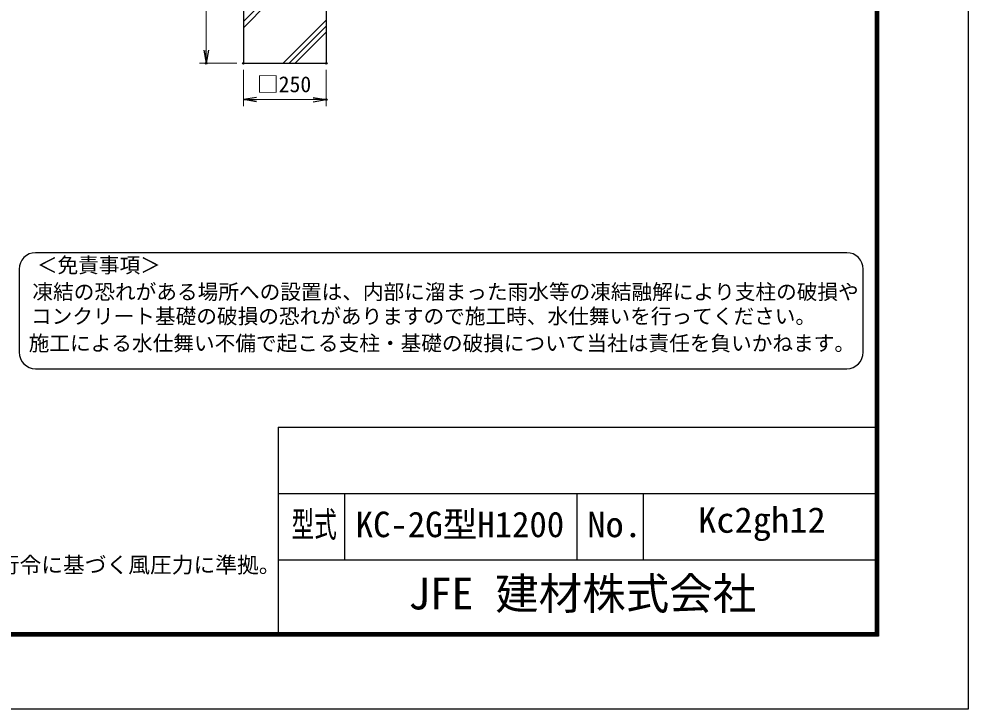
# Model space of a CAD drawing. Units: millimetres, scale not verified. Extents: x -4200 to 4200, y -2970 to 2970.
# Drawn here: x 1338 to 4200, y -2970 to -889 of the extents above; entities that cross this region are included whole.
import ezdxf
from ezdxf.enums import TextEntityAlignment as Align

# ---------------------------------------------------------------- set-up
doc = ezdxf.new("R2010")
doc.units = ezdxf.units.MM
doc.header["$LTSCALE"] = 10
doc.header["$PDMODE"] = 32
doc.header["$PDSIZE"] = 5
for name, color, linetype, lineweight in [('0-0_D-TTL-TXT', 7, 'Continuous', 25), ('0-1_D-TTL', 7, 'Continuous', 25), ('0-2_D-STR-DIM', 7, 'Continuous', 13), ('0-3_0', 7, 'Continuous', 25), ('0-7_D-STR4', 7, 'Continuous', 25), ('0-A_D-DCR-HCH', 7, 'Continuous', 13)]:
    doc.layers.add(name, color=color, linetype=linetype, lineweight=lineweight)
doc.layers.add('0-4_DEFPOINTS', color=7, linetype='Continuous')
doc.styles.add('ＭＳ ゴシック', font='')
doc.styles.get('ＭＳ ゴシック').set_extended_font_data('MS Gothic')

# ---------------------------------------------------------------- blocks, each defined once
blk = doc.blocks.new('_Open')
at = {"layer": '0-3_0'}
blk.add_line((-10, 1.667), (0, 0), dxfattribs=at)
blk.add_lwpolyline([(-10, -1.667), (0, 0), (-10, 0)], dxfattribs=at)

msp = doc.modelspace()

# ---------------------------------------------------------------- linework, layer by layer
at = {"layer": '0-0_D-TTL-TXT', "color": 2}
for p, q in [((3834.12, -1593.74), (1388.57, -1593.74)), ((1338.57, -1643.74), (1338.57, -1893.74)), ((3884.12, -1893.74), (3884.12, -1643.74)), ((1388.57, -1943.74), (3834.12, -1943.74))]:
    msp.add_line(p, q, dxfattribs=at)
for centre, start, end in [((1388.57, -1643.74), 90, 180), ((3834.12, -1643.74), 0, 90), ((1388.57, -1893.74), 180, 270), ((3834.12, -1893.74), 270, 0)]:
    msp.add_arc(centre, 50, start, end, dxfattribs=at)
at = {"layer": '0-1_D-TTL'}
for p, q in [((2120, -2120), (2120, -2740)), ((2120, -2120), (3920, -2120)), ((2120, -2320), (3920, -2320)), ((2320, -2320), (2320, -2520)), ((3020, -2320), (3020, -2520)), ((3220, -2320), (3220, -2520)), ((2120, -2520), (3920, -2520))]:
    msp.add_line(p, q, dxfattribs=at)
at = {"layer": '0-1_D-TTL', "color": 2}
msp.add_lwpolyline([(-4200, 2970), (4200, 2970), (4200, -2970), (-4200, -2970)], close=True, dxfattribs=at)
at = {"layer": '0-1_D-TTL'}
for points in [[(-3930, 2750), (3930, 2750), (3930, -2750), (-3930, -2750)], [(-3927.5, 2747.5), (3927.5, 2747.5), (3927.5, -2747.5), (-3927.5, -2747.5)], [(-3925, 2745), (3925, 2745), (3925, -2745), (-3925, -2745)], [(-3922.5, 2742.5), (3922.5, 2742.5), (3922.5, -2742.5), (-3922.5, -2742.5)], [(-3920, 2740), (3920, 2740), (3920, -2740), (-3920, -2740)]]:
    msp.add_lwpolyline(points, close=True, dxfattribs=at)
at = {"layer": '0-2_D-STR-DIM'}
for p, q in [((1902.7, -562.58), (1902.7, -982.58)), ((1995.01, -1022.58), (1882.7, -1022.58)), ((2015.01, -1042.58), (2015.01, -1151.97)), ((2265.01, -1042.58), (2265.01, -1151.97)), ((2055.01, -1131.97), (2225.01, -1131.97))]:
    msp.add_line(p, q, dxfattribs=at)
at = {"layer": '0-4_DEFPOINTS'}
for p in [(1902.7, -1022.58), (2015.01, -1022.58), (2015.01, -1022.58), (2265.01, -1022.58), (2265.01, -1131.97)]:
    msp.add_point(p, dxfattribs=at)
at = {"layer": '0-7_D-STR4'}
for p, q in [((2015.01, -522.58), (2015.01, -1022.58)), ((2265.01, -522.58), (2265.01, -1022.58)), ((2015.01, -1022.58), (2265.01, -1022.58))]:
    msp.add_line(p, q, dxfattribs=at)
at = {"layer": '0-A_D-DCR-HCH'}
for p, q in [((2015.01, -896.68), (2090.01, -821.68)), ((2015.01, -915.07), (2090.01, -840.06)), ((2134.57, -1022.58), (2265.01, -892.14)), ((2152.96, -1022.58), (2265.01, -910.53)), ((2171.34, -1022.58), (2265.01, -928.91))]:
    msp.add_line(p, q, dxfattribs=at)

# ---------------------------------------------------------------- block references
at = {"layer": '0-2_D-STR-DIM', "xscale": 4, "yscale": 4}
for p, rotation in [((1902.7, -1022.58), 270), ((2015.01, -1131.97), 180)]:
    msp.add_blockref('_Open', p, dxfattribs=dict(at, rotation=rotation))
msp.add_blockref('_Open', (2265.01, -1131.97), dxfattribs=at)

# ---------------------------------------------------------------- texts
at = {"layer": '0-0_D-TTL-TXT', "style": 'ＭＳ ゴシック'}
for s, height, p in [('＜免責事項＞ \u3000\u3000', 45.67, (1392.28, -1667.92)), ('凍結の恐れがある場所への設置は、内部に溜まった雨水等の凍結融解により支柱の破損や', 45.67, (1378.75, -1748.41)), ('コンクリート基礎の破損の恐れがありますので施工時、水仕舞いを行ってください。', 45.67, (1374.64, -1821.84)), ('施工による水仕舞い不備で起こる支柱・基礎の破損について当社は責任を負いかねます。 ', 45.67, (1367.65, -1903.33)), ('KC-2G型H1200', 76.97, (2353.73, -2474.8)), ('（設計条件）風荷重：昭和57年改正 建築基準法・同施行令に基づく風圧力に準拠。', 48.09, (-332.45, -2573.6)), ('JFE 建材株式会社', 96.19, (2512.38, -2698.5))]:
    msp.add_text(s, height=height, dxfattribs=at).set_placement(p, align=Align.BOTTOM_LEFT)
for s, width, p in [('型式', 0.65, (2160.27, -2474.8)), ('No.', 1.05, (3052, -2474.8)), ('Kc2gh12', 1.05, (3386, -2461.47))]:
    msp.add_text(s, height=76.98, dxfattribs=dict(at, width=width)).set_placement(p, align=Align.BOTTOM_LEFT)
at = {"layer": '0-2_D-STR-DIM', "style": 'ＭＳ ゴシック'}
msp.add_text('□250', height=48.09, dxfattribs=at).set_placement((2055.86, -1124.22), align=Align.BOTTOM_LEFT)

doc.saveas('drawing.dxf')
